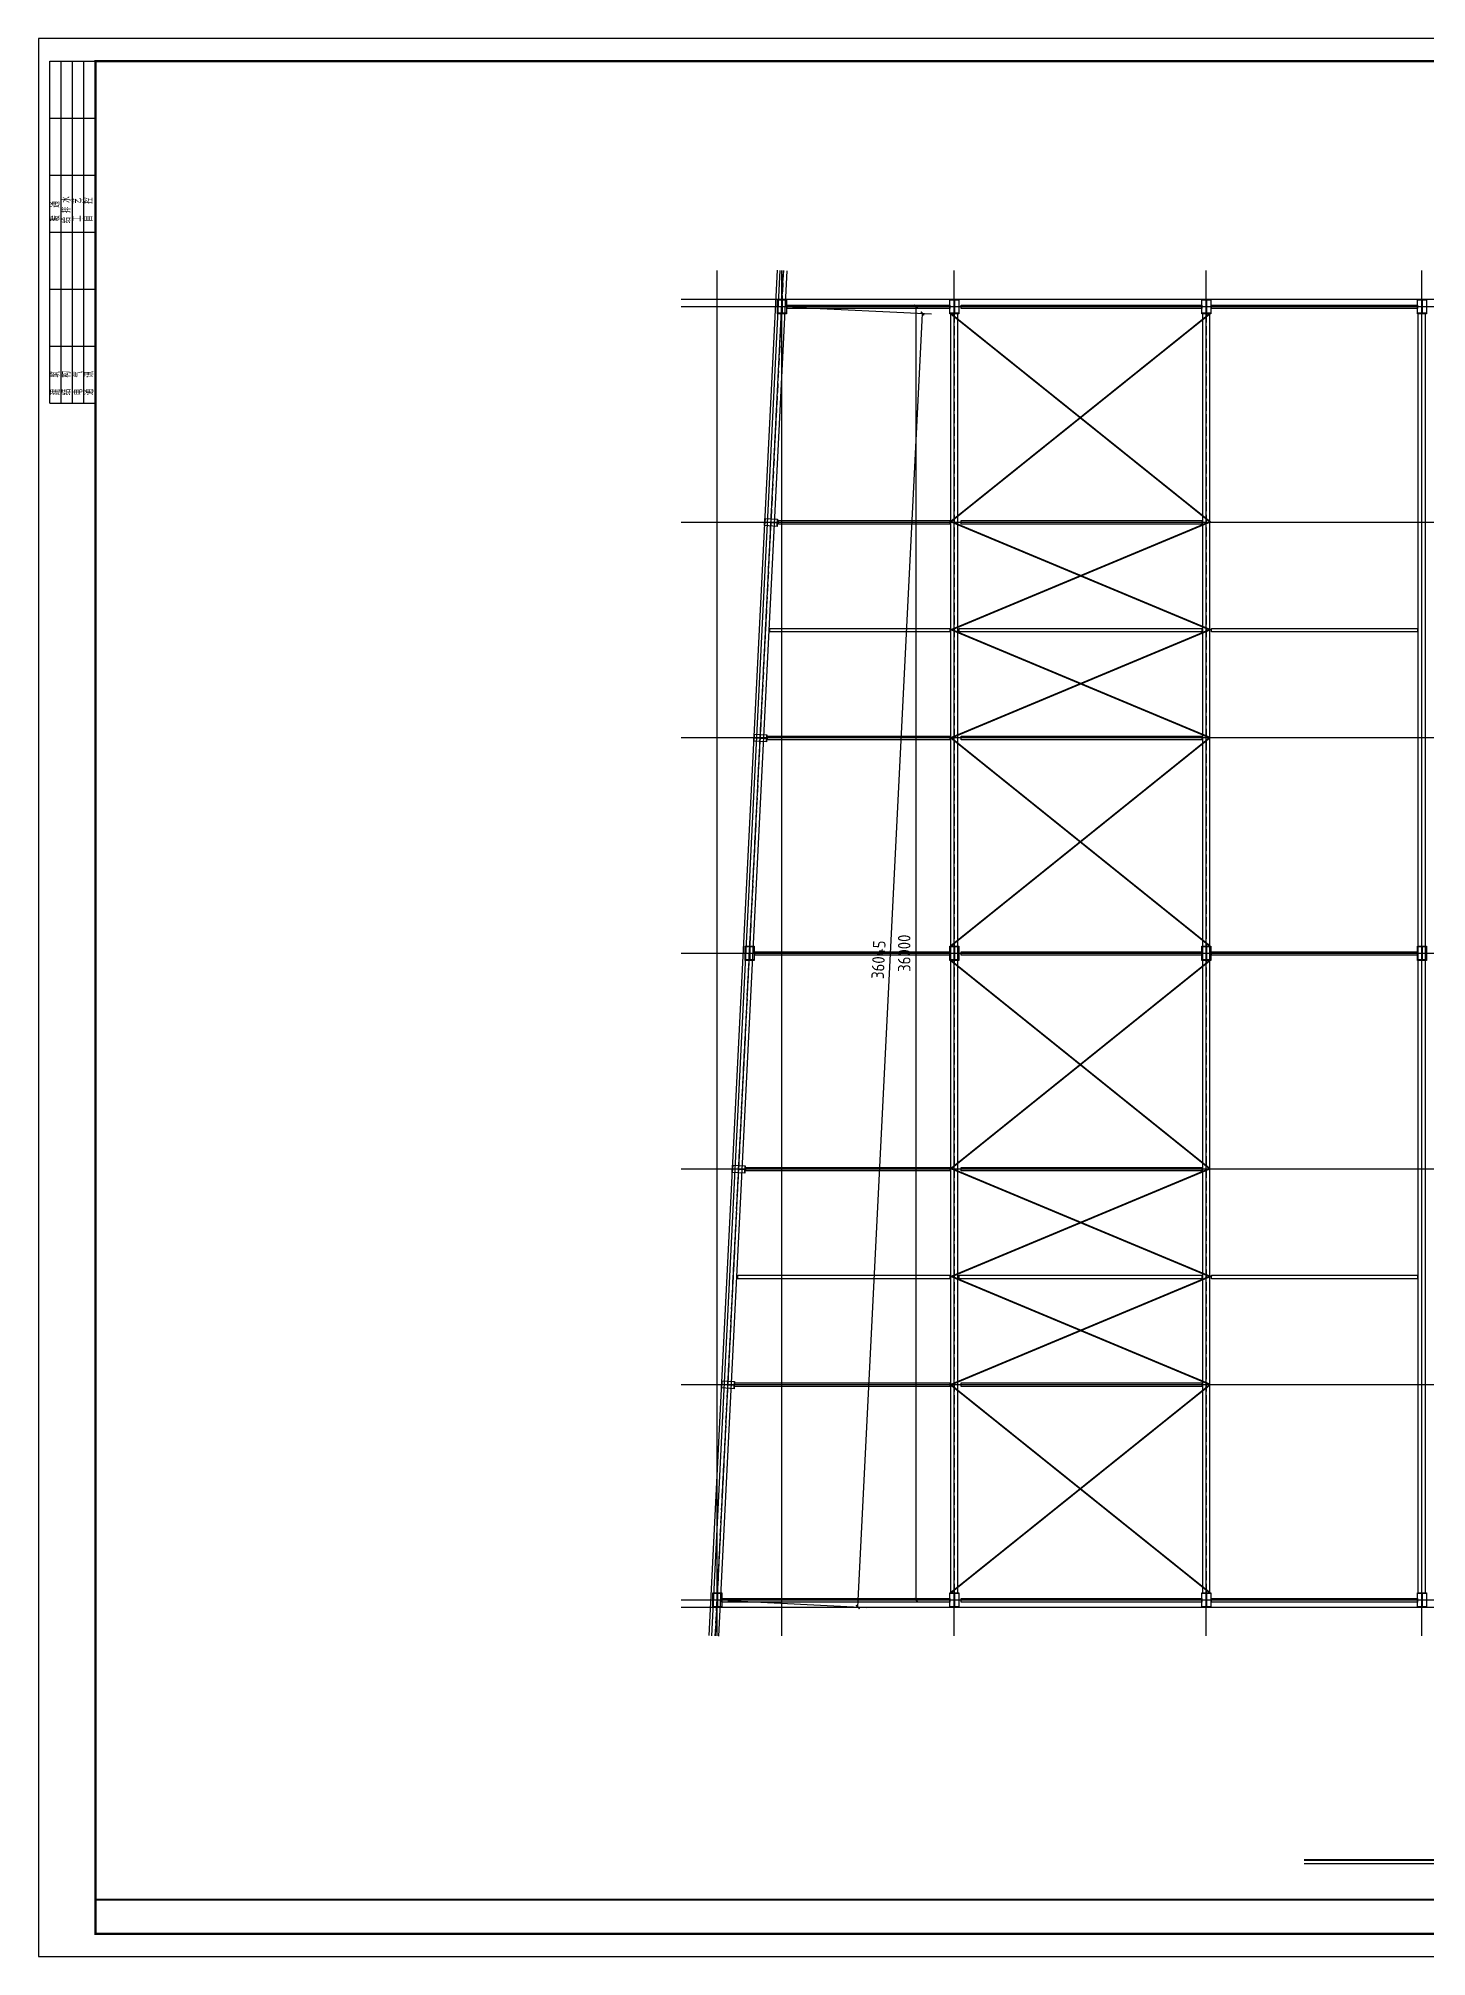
# Model space of a CAD drawing. Extents: x -125668 to 750753, y -248879 to 73241.
# Drawn here: x 245825 to 284467, y -3260 to 50128 of the extents above; entities that cross this region are included whole.
import ezdxf

# ---------------------------------------------------------------- set-up
doc = ezdxf.new("R2010")
doc.units = 0
doc.header["$LTSCALE"] = 1000
doc.header["$MEASUREMENT"] = 0
doc.linetypes.add('DASH', pattern=[0.35, 0.25, -0.1])
for name, color, linetype in [('_TCH_MASK', 7, 'Continuous'), ('DOTE', 1, 'Continuous'), ('PUB_TITLE', 4, 'Continuous')]:
    doc.layers.add(name, color=color, linetype=linetype)
doc.styles.get("Standard").update_dxf_attribs({"font": 'gbenor.shx', "bigfont": 'gbcbig.shx'})
doc.dimstyles.get("Standard").update_dxf_attribs({"dimscale": 100, "dimtxt": 3.5, "dimasz": 1, "dimexe": 2.5, "dimexo": 3, "dimgap": 1.5, "dimtad": 1, "dimdec": 0, "dimzin": 0, "dimdsep": 46, "dimtxsty": 'Standard', "dimblk": 'ARCHTICK', "dimcen": 0.09, "dimadec": 0, "dimazin": 0, "dimtfac": 1, "dimtdec": 0, "dimtix": 1, "dimtmove": 2, "dimatfit": 3, "dimfxl": 1, "dimtolj": 1, "dimtzin": 0, "dimarcsym": 0})

# ---------------------------------------------------------------- blocks, each defined once
blk = doc.blocks.new('$titleblk$00000095')
for p, q in [((-150, 20), (-150, 0)), ((-150, 20), (0, 20)), ((-125, 20), (-125, 0)), ((-100, 20), (-100, 0)), ((-75, 20), (-75, 0)), ((-75, 20), (-75, 0)), ((-50, 20), (-50, 0)), ((-25, 20), (-25, 0)), ((0, 20), (0, 0)), ((-150, 15), (-75, 15)), ((-150, 10), (-75, 10)), ((-75, 15), (0, 15)), ((-75, 10), (0, 10)), ((-150, 5), (-75, 5)), ((-75, 5), (0, 5))]:
    blk.add_line(p, q)
at = {"width": 0.8}
for s, p in [('建   筑', (-146.45, 15.65)), ('暖  通', (-70.35, 15.73)), ('结   构', (-146.45, 10.91)), ('电   气', (-146.45, 5.65)), ('给 排 水', (-71.03, 10.9)), ('工   艺', (-70.35, 6.13)), ('通   讯', (-146.45, 0.88)), ('自   控', (-70.35, 1.24))]:
    blk.add_text(s, height=3.509, dxfattribs=at).set_placement(p)
blk = doc.blocks.new('新块')
at = {"layer": 'PUB_TITLE'}
blk.add_lwpolyline([(-47560, 0), (0, 0), (0, 33640), (-47560, 33640)], close=True, dxfattribs=at)
at = {"layer": 'PUB_TITLE', "const_width": 40}
blk.add_lwpolyline([(-46560, 400), (-400, 400), (-400, 33240), (-46560, 33240)], close=True, dxfattribs=at)
at = {"layer": 'PUB_TITLE', "const_width": 32}
blk.add_lwpolyline([(-400, 1000), (-46560, 1000)], dxfattribs=at)
at = {"layer": 'PUB_TITLE', "xscale": 40, "yscale": 40, "zscale": 40, "rotation": 90}
blk.add_blockref('$titleblk$00000095', (-46560, 33240), dxfattribs=at)
for tag, p in [('审定人', (-8147, 838)), ('审核人', (-8147, 641)), ('设计负责人', (-6745, 649)), ('校对', (-6621, 837)), ('工程名称', (-5026, 781)), ('图名', (-3347, 649)), ('日期', (-905, 632)), ('阶段', (-810, 832)), ('项目负责人', (-8228, 444)), ('设计人', (-6659, 447)), ('项目名称', (-5026, 479)), ('图号', (-1657, 502)), ('比例', (-810, 446))]:
    blk.add_attdef(tag, p, '', height=120)
blk = doc.blocks.new('_ArchTick')
at = {"color": 0, "linetype": 'ByBlock', "const_width": 0.4}
blk.add_lwpolyline([(-0.5, -0.5), (0.5, 0.5)], dxfattribs=at)
blk = doc.blocks.new('*D308')
at = {"color": 0, "lineweight": -2}
for p, q in [((271020, 42666), (270001, 42666)), ((270251, 42666), (270251, 6666)), ((271020, 6666), (270001, 6666))]:
    blk.add_line(p, q, dxfattribs=at)
at = {"layer": 'Defpoints', "color": 0}
for p in [(271320, 42666), (270251, 6666), (271320, 6666)]:
    blk.add_point(p, dxfattribs=at)
at = {"color": 0, "lineweight": -2, "xscale": 100, "yscale": 100, "zscale": 100}
for p, rotation in [((270251, 42666), 90), ((270251, 6666), 270)]:
    blk.add_blockref('_ArchTick', p, dxfattribs=dict(at, rotation=rotation))
at = {"color": 0, "insert": (269926, 24666), "char_height": 350, "attachment_point": 5, "rotation": 90}
blk.add_mtext('\\A1;36000', dxfattribs=at)
blk = doc.blocks.new('*D309')
at = {"color": 0, "lineweight": -2}
for p, q in [((266820, 42651), (270684, 42458)), ((268635, 6470), (270435, 42470)), ((265020, 6651), (268884, 6458))]:
    blk.add_line(p, q, dxfattribs=at)
at = {"layer": 'Defpoints', "color": 0}
for p in [(266520, 42666), (270435, 42470), (264720, 6666)]:
    blk.add_point(p, dxfattribs=at)
at = {"color": 0, "lineweight": -2, "xscale": 100, "yscale": 100, "zscale": 100}
for p, rotation in [((270435, 42470), 87.13759477388832), ((268635, 6470), 267.1375947738883)]:
    blk.add_blockref('_ArchTick', p, dxfattribs=dict(at, rotation=rotation))
at = {"color": 0, "insert": (269210, 24486), "char_height": 350, "attachment_point": 5, "rotation": 87.1376}
blk.add_mtext('\\A1;36045', dxfattribs=at)

msp = doc.modelspace()

# ---------------------------------------------------------------- linework, layer by layer
for p, q in [((266395, 42866), (266645, 42866)), ((266395, 42466), (266395, 42866)), ((266395, 42854), (266645, 42854)), ((266516, 42854), (266516, 42478)), ((266524, 42854), (266524, 42478)), ((266645, 42866), (266645, 42466)), ((271195, 42866), (271445, 42866)), ((271195, 42466), (271195, 42866)), ((271195, 42854), (271445, 42854)), ((271316, 42854), (271316, 42478)), ((271324, 42854), (271324, 42478)), ((271445, 42866), (271445, 42466)), ((278210, 42866), (278460, 42866)), ((278210, 42466), (278210, 42866)), ((278210, 42854), (278460, 42854)), ((278331, 42854), (278331, 42478)), ((278339, 42854), (278339, 42478)), ((278460, 42866), (278460, 42466)), ((284210, 42866), (284460, 42866)), ((284210, 42466), (284210, 42866)), ((284210, 42854), (284460, 42854)), ((284331, 42854), (284331, 42478)), ((284339, 42854), (284339, 42478)), ((284460, 42866), (284460, 42466)), ((266645, 42478), (266395, 42478)), ((266645, 42466), (266395, 42466)), ((271445, 42478), (271195, 42478)), ((271445, 42466), (271195, 42466)), ((271220, 6866), (271220, 42466)), ((271420, 6866), (271420, 42466)), ((278460, 42478), (278210, 42478)), ((278460, 42466), (278210, 42466)), ((278235, 6866), (278235, 42466)), ((278435, 6866), (278435, 42466)), ((284460, 42478), (284210, 42478)), ((284460, 42466), (284210, 42466)), ((284235, 6866), (284235, 42466)), ((284435, 6866), (284435, 42466)), ((266039.5, 36566.1), (266050.5, 36765.8)), ((266389, 36547), (266039.5, 36566.1)), ((266049.5, 36565.6), (266060.5, 36765.3)), ((266050.5, 36765.8), (266399.9, 36746.7)), ((266054.8, 36662.5), (266384.3, 36644.4)), ((266055.2, 36668.4), (266384.7, 36650.4)), ((266390, 36747.3), (266379, 36547.6)), ((266399.9, 36746.7), (266389, 36547)), ((265739.5, 30566.1), (265750.5, 30765.8)), ((266089, 30547), (265739.5, 30566.1)), ((265749.5, 30565.6), (265760.5, 30765.3)), ((265750.5, 30765.8), (266099.9, 30746.7)), ((265754.8, 30662.5), (266084.3, 30644.4)), ((265755.2, 30668.4), (266084.7, 30650.4)), ((266090, 30747.3), (266079, 30547.6)), ((266099.9, 30746.7), (266089, 30547)), ((265495, 24866), (265745, 24866)), ((265495, 24466), (265495, 24866)), ((265495, 24854), (265745, 24854)), ((265616, 24854), (265616, 24478)), ((265624, 24854), (265624, 24478)), ((265745, 24866), (265745, 24466)), ((271195, 24866), (271445, 24866)), ((271195, 24466), (271195, 24866)), ((271195, 24854), (271445, 24854)), ((271316, 24854), (271316, 24478)), ((271324, 24854), (271324, 24478)), ((271445, 24866), (271445, 24466)), ((278210, 24866), (278460, 24866)), ((278210, 24466), (278210, 24866)), ((278210, 24854), (278460, 24854)), ((278331, 24854), (278331, 24478)), ((278339, 24854), (278339, 24478)), ((278460, 24866), (278460, 24466)), ((284210, 24866), (284460, 24866)), ((284210, 24466), (284210, 24866)), ((284210, 24854), (284460, 24854)), ((284331, 24854), (284331, 24478)), ((284339, 24854), (284339, 24478)), ((284460, 24866), (284460, 24466)), ((265745, 24478), (265495, 24478)), ((265745, 24466), (265495, 24466)), ((271445, 24478), (271195, 24478)), ((271445, 24466), (271195, 24466)), ((278460, 24478), (278210, 24478)), ((278460, 24466), (278210, 24466)), ((284460, 24478), (284210, 24478)), ((284460, 24466), (284210, 24466)), ((265139.5, 18566.1), (265150.5, 18765.8)), ((265149.5, 18565.6), (265160.5, 18765.3)), ((265150.5, 18765.8), (265499.9, 18746.7)), ((265490, 18747.3), (265479, 18547.6)), ((265499.9, 18746.7), (265489, 18547)), ((265489, 18547), (265139.5, 18566.1)), ((265154.8, 18662.5), (265484.3, 18644.4)), ((265155.2, 18668.4), (265484.7, 18650.4)), ((264839.5, 12566.2), (264850.5, 12765.9)), ((265189, 12547), (264839.5, 12566.2)), ((264849.5, 12565.6), (264860.5, 12765.3)), ((264850.5, 12765.9), (265199.9, 12746.7)), ((264854.8, 12662.5), (265184.3, 12644.4)), ((264855.2, 12668.5), (265184.7, 12650.4)), ((265190, 12747.3), (265179, 12547.6)), ((265199.9, 12746.7), (265189, 12547)), ((264595, 6866), (264845, 6866)), ((264595, 6466), (264595, 6866)), ((264595, 6854), (264845, 6854)), ((264845, 6478), (264595, 6478)), ((264845, 6466), (264595, 6466)), ((264716, 6854), (264716, 6478)), ((264724, 6854), (264724, 6478)), ((264845, 6866), (264845, 6466)), ((271195, 6866), (271445, 6866)), ((271195, 6466), (271195, 6866)), ((271195, 6854), (271445, 6854)), ((271445, 6478), (271195, 6478)), ((271445, 6466), (271195, 6466)), ((271316, 6854), (271316, 6478)), ((271324, 6854), (271324, 6478)), ((271445, 6866), (271445, 6466)), ((278210, 6866), (278460, 6866)), ((278210, 6466), (278210, 6866)), ((278210, 6854), (278460, 6854)), ((278460, 6478), (278210, 6478)), ((278460, 6466), (278210, 6466)), ((278331, 6854), (278331, 6478)), ((278339, 6854), (278339, 6478)), ((278460, 6866), (278460, 6466)), ((284210, 6866), (284460, 6866)), ((284210, 6466), (284210, 6866)), ((284210, 6854), (284460, 6854)), ((284460, 6478), (284210, 6478)), ((284460, 6466), (284210, 6466)), ((284331, 6854), (284331, 6478)), ((284339, 6854), (284339, 6478)), ((284460, 6866), (284460, 6466)), ((285215, -677), (281057.4, -677))]:
    msp.add_line(p, q)
at = {"linetype": 'DASH'}
for p, q in [((271317, 6866), (271317, 42466)), ((271323, 6866), (271323, 42466)), ((278332, 6866), (278332, 42466)), ((278338, 6866), (278338, 42466)), ((284332, 6866), (284332, 42466)), ((284338, 6866), (284338, 42466))]:
    msp.add_line(p, q, dxfattribs=at)
for points in [[(266667.5, 42707.3), (271195, 42707.3), (271195, 42608.7), (266667.5, 42608.7)], [(271509.7, 42707.3), (278210, 42707.3), (278210, 42608.7), (271509.7, 42608.7)], [(278474.4, 42707.3), (284210, 42707.3), (284210, 42608.7), (278474.4, 42608.7)], [(266425.3, 36707.3), (271195, 36707.3), (271195, 36608.7), (266425.3, 36608.7)], [(271509.7, 36707.3), (278210, 36707.3), (278210, 36608.7), (271509.7, 36608.7)], [(266183.9, 33707.3), (271195, 33707.3), (271195, 33608.7), (266183.9, 33608.7)], [(271455.9, 33707.3), (278210, 33707.3), (278210, 33608.7), (271455.9, 33608.7)], [(278474.4, 33707.3), (284210, 33707.3), (284210, 33608.7), (278474.4, 33608.7)], [(266122.1, 30707.3), (271195, 30707.3), (271195, 30608.7), (266122.1, 30608.7)], [(271509.7, 30707.3), (278210, 30707.3), (278210, 30608.7), (271509.7, 30608.7)], [(265765.4, 24707.3), (271195, 24707.3), (271195, 24608.7), (265765.4, 24608.7)], [(271509.7, 24707.3), (278210, 24707.3), (278210, 24608.7), (271509.7, 24608.7)], [(278474.4, 24707.3), (284210, 24707.3), (284210, 24608.7), (278474.4, 24608.7)], [(265512.6, 18707.3), (271195, 18707.3), (271195, 18608.7), (265512.6, 18608.7)], [(271509.7, 18707.3), (278210, 18707.3), (278210, 18608.7), (271509.7, 18608.7)], [(265297.4, 15707.3), (271195, 15707.3), (271195, 15608.7), (265297.4, 15608.7)], [(271455.9, 15707.3), (278210, 15707.3), (278210, 15608.7), (271455.9, 15608.7)], [(278474.4, 15707.3), (284210, 15707.3), (284210, 15608.7), (278474.4, 15608.7)], [(265201.3, 12707.3), (271195, 12707.3), (271195, 12608.7), (265201.3, 12608.7)], [(271509.7, 12707.3), (278210, 12707.3), (278210, 12608.7), (271509.7, 12608.7)], [(264845, 6707.3), (271195, 6707.3), (271195, 6608.7), (264845, 6608.7)], [(271509.7, 6707.3), (278210, 6707.3), (278210, 6608.7), (271509.7, 6608.7)], [(278474.4, 6707.3), (284210, 6707.3), (284210, 6608.7), (278474.4, 6608.7)]]:
    msp.add_lwpolyline(points, close=True)
at = {"const_width": 50}
for points in [[(278435, 42466), (271206.2, 36666)], [(271220, 42466), (278448.8, 36666)], [(278421.2, 36666), (271244, 33670), (278435, 30666)], [(271257.8, 36666), (278435, 33670), (271244, 30666)], [(278435, 30666), (271220, 24866)], [(271220, 30666), (278435, 24866)], [(278435, 18666), (271220, 24466)], [(271220, 18666), (278435, 24466)], [(278421.2, 18666), (271244, 15670), (278435, 12666)], [(271257.8, 18666), (278435, 15670), (271244, 12666)], [(278435, 6866), (271206.2, 12666)], [(271220, 6866), (278448.8, 12666)], [(281057.4, -569.7), (285215, -569.7)]]:
    msp.add_lwpolyline(points, dxfattribs=at)
at = {"layer": 'DOTE'}
for p, q in [((264495.3, 5676), (266395.2, 43673.5)), ((264570.2, 5672.2), (266470.1, 43669.8)), ((264670.1, 5667.3), (266569.9, 43664.8)), ((264720, 5666), (264720, 43666)), ((264769.9, 5662.3), (266669.8, 43659.8)), ((266520, 5666), (266520, 43666)), ((271320, 5666), (271320, 43666)), ((278335, 5666), (278335, 43666)), ((284335, 5666), (284335, 43666)), ((263720, 42866), (303335, 42866)), ((263720, 42666), (303335, 42666)), ((263720, 36666), (303335, 36666)), ((263720, 30666), (303335, 30666)), ((263720, 24666), (303335, 24666)), ((263720, 18666), (303335, 18666)), ((263720, 12666), (303335, 12666)), ((263720, 6666), (303335, 6666)), ((263720, 6466), (303335, 6466))]:
    msp.add_line(p, q, dxfattribs=at)
at = {"layer": 'DOTE', "linetype": 'DASH'}
for p, q in [((264667.1, 5667.4), (266566.9, 43664.9)), ((264673.1, 5667.1), (266572.9, 43664.6))]:
    msp.add_line(p, q, dxfattribs=at)

# ---------------------------------------------------------------- block references
at = {"layer": '_TCH_MASK', "color": 0, "lineweight": 15, "xscale": 1.587037197983591, "yscale": 1.587037197733252, "zscale": 1.587037197782295}
msp.add_blockref('新块', (321304.3, -3259.8), dxfattribs=at)

# ---------------------------------------------------------------- dimensions: what is measured, and where the dimension line sits
for p1, p2, distance, picture, middle in [((271320, 42666), (271320, 6666), -1069.4, '*D308', (269925.6, 24666)), ((264720, 6666), (266520, 42666), -3919.7, '*D309', (269210.2, 24486.5))]:
    dim = msp.add_aligned_dim(p1=p1, p2=p2, distance=distance, dimstyle='Standard')
    dim.commit()
    dim.dimension.update_dxf_attribs({"geometry": picture, "text_midpoint": middle})

doc.saveas('drawing.dxf')
